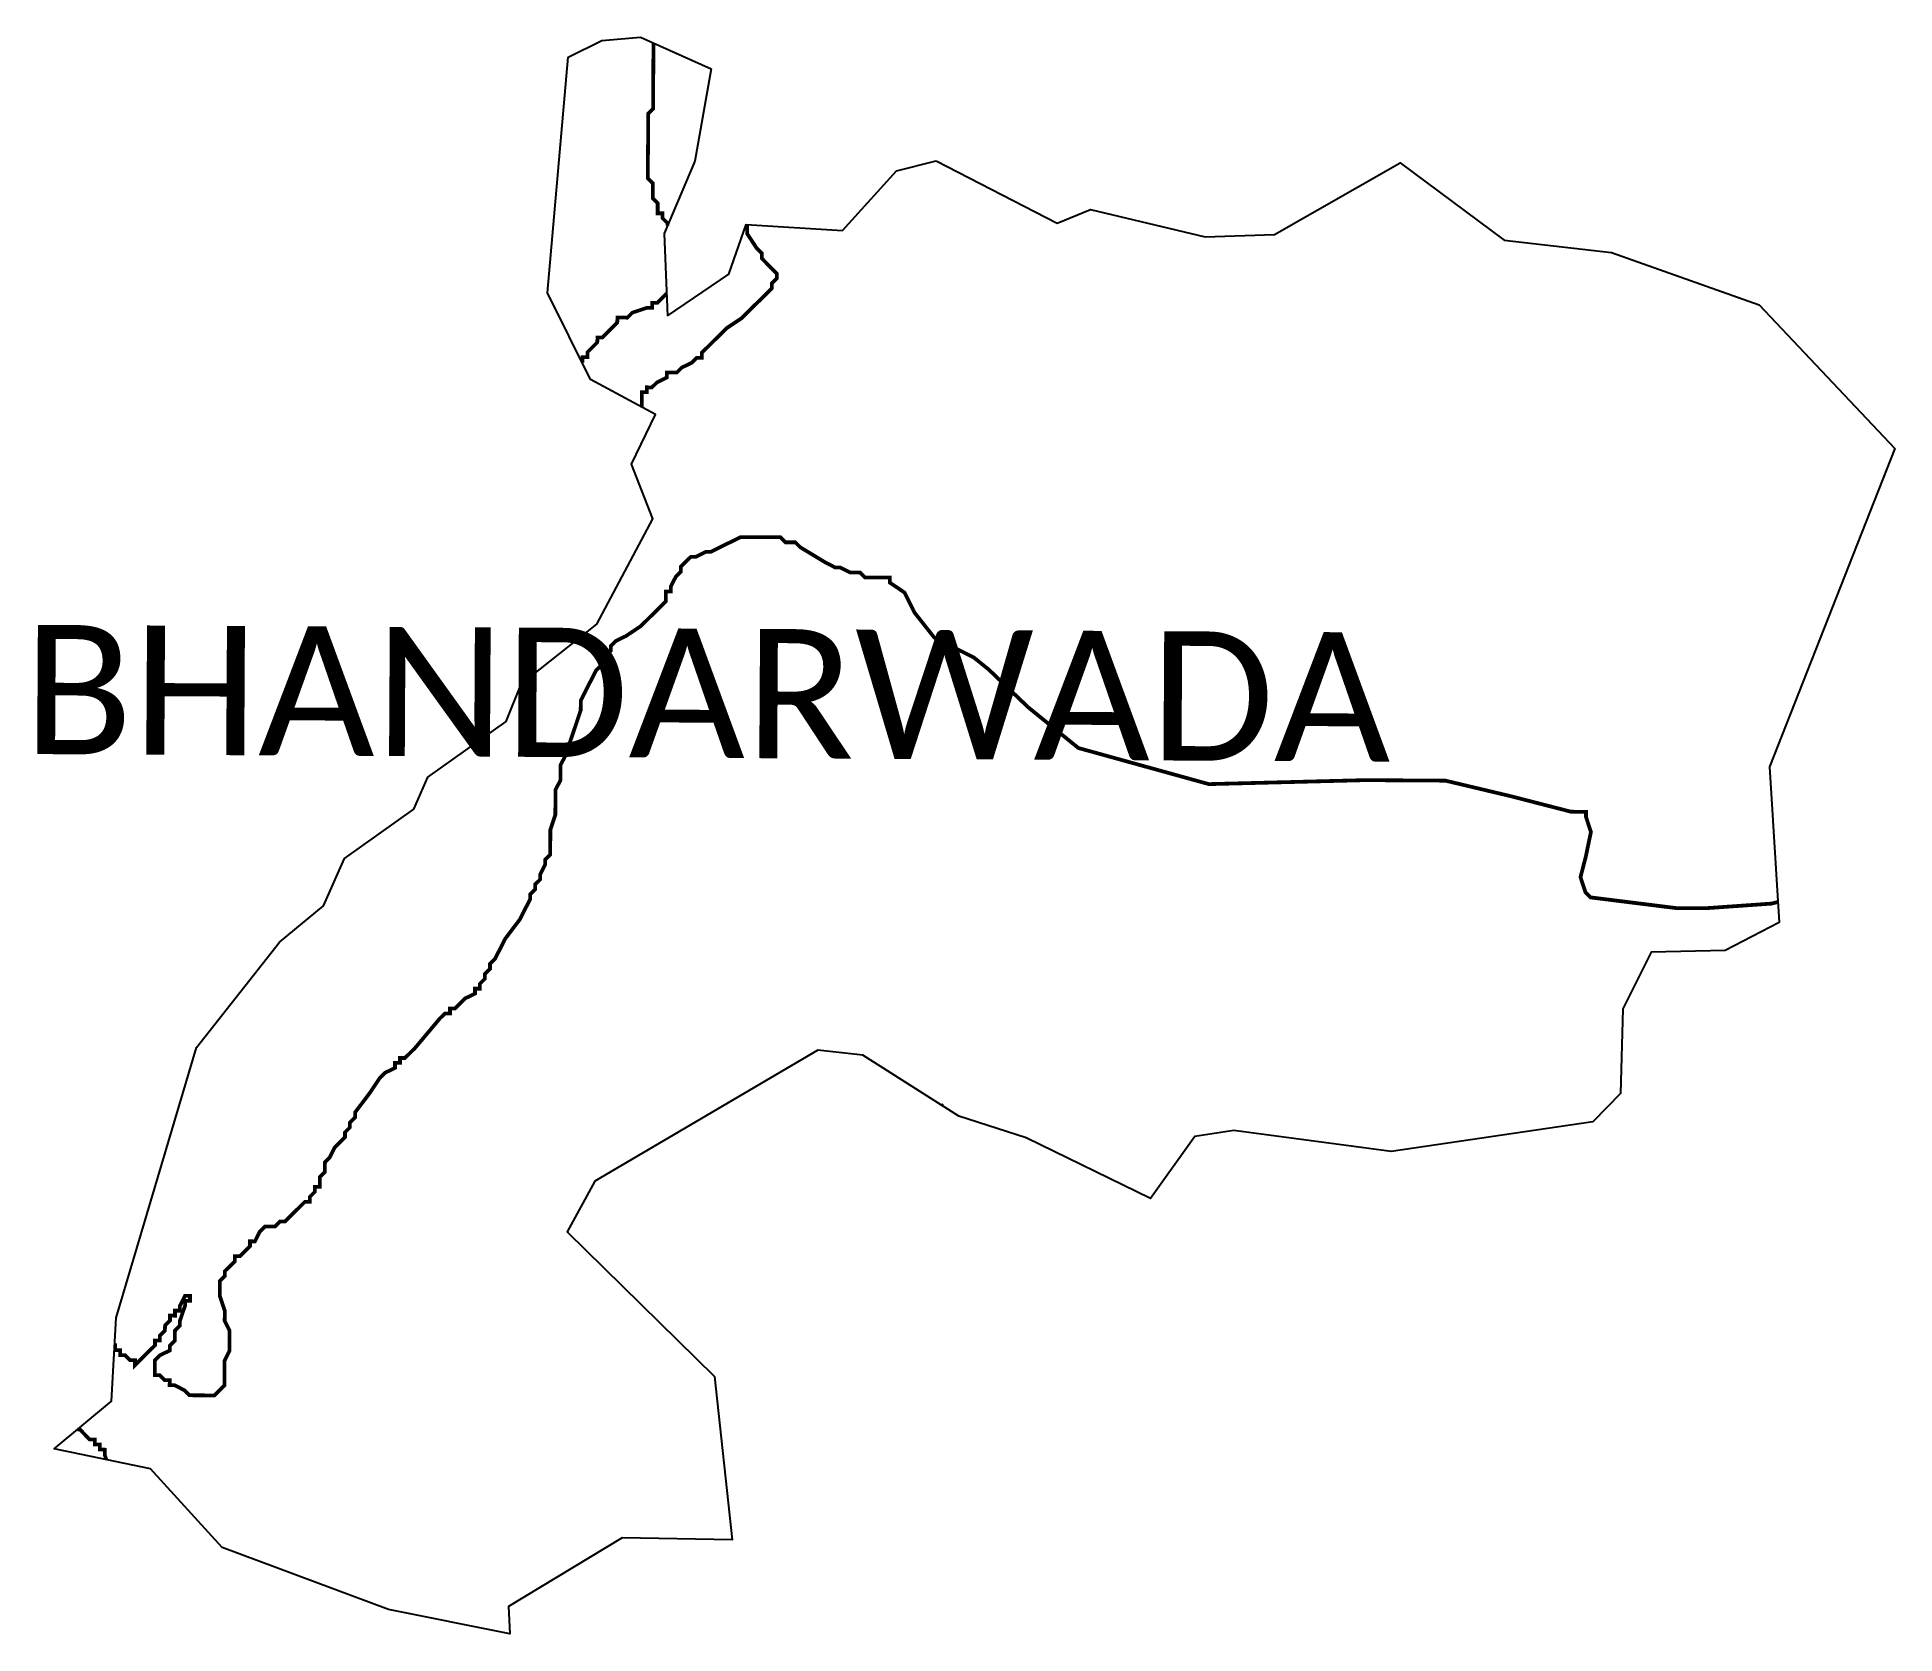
# Model space of a CAD drawing. Header units: metres. Extents: x 313115 to 314611, y 1902165 to 1903450.
import ezdxf

# ---------------------------------------------------------------- set-up
doc = ezdxf.new("R2010")
doc.units = ezdxf.units.M
for name, color, linetype in [('HAZARDS LINE', 1, 'Continuous'), ('village', 3, 'Continuous'), ('VILLAGE NAME', 250, 'Continuous')]:
    doc.layers.add(name, color=color, linetype=linetype)
doc.styles.get("Standard").update_dxf_attribs({"font": 'simplex.shx'})

msp = doc.modelspace()

# ---------------------------------------------------------------- linework, layer by layer
at = {"color": 3, "true_color": 0x00ff00, "flags": 128}
msp.add_lwpolyline([(313807.3, 1903342.9), (313839.3, 1903351)], dxfattribs=at)
at = {"layer": 'HAZARDS LINE', "lineweight": 18, "const_width": 3}
for points in [[(313611.6, 1903445.7), (313611.4, 1903392.8), (313607.4, 1903388.8), (313607.1, 1903336.7), (313611.1, 1903332.7), (313611.1, 1903320.7), (313615, 1903316.7), (313615, 1903308.6), (313619, 1903308.6), (313619, 1903304.6), (313623, 1903300.6), (313623, 1903298.8)], [(313622.2, 1903244), (313614.7, 1903236.5), (313610.7, 1903236.6), (313610.6, 1903232.5), (313606.6, 1903232.6), (313594.6, 1903228.6), (313590.6, 1903224.6), (313582.6, 1903224.7), (313582.5, 1903220.7), (313578.5, 1903216.7), (313570.5, 1903208.7), (313566.5, 1903208.7), (313566.4, 1903204.7), (313562.4, 1903200.7), (313558.4, 1903196.7), (313558.4, 1903192.7), (313554.4, 1903192.7), (313554.4, 1903188.3)]]:
    msp.add_lwpolyline(points, dxfattribs=at)
at = {"layer": 'HAZARDS LINE', "lineweight": 18}
for points in [[(313602.3, 1903152.5, 3, 3, 0), (313602.3, 1903164.5, 3, 3, 0), (313606.3, 1903164.5, 3, 3, 0), (313606.3, 1903168.5, 3, 3, 0), (313610.3, 1903168.4, 3, 3, 0), (313614.4, 1903172.4, 3, 3, 0), (313622.4, 1903176.4, 3, 3, 0), (313622.4, 1903180.4, 3, 3, 0), (313630.4, 1903180.4, 3, 3, 0), (313634.4, 1903184.4, 3, 3, 0), (313642.5, 1903188.3, 3, 3, 0), (313646.5, 1903192.3, 3, 3, 0), (313650.5, 1903192.3, 3, 3, 0), (313650.5, 1903196.3, 3, 3, 0), (313654.6, 1903200.3, 3, 3, 0), (313658.6, 1903204.3, 3, 3, 0), (313670.7, 1903216.2, 3, 3, 0), (313682.7, 1903224.2, 3, 3, 0), (313686.7, 1903228.2, 3, 3, 0), (313694.8, 1903236.2, 3, 3, 0), (313698.8, 1903240.1, 3, 3, 0), (313702.8, 1903244.1, 3, 3, 0), (313706.9, 1903248.1, 3, 3, 0), (313706.9, 1903252.1, 3, 3, 0), (313710.9, 1903256.1, 3, 3, 0), (313710.9, 1903260.1, 3, 3, 0), (313706.9, 1903264.1, 3, 3, 0), (313702.9, 1903268.2, 3, 3, 0), (313699, 1903272.2, 3, 3, 0), (313699, 1903276.2, 3, 3, 0), (313695, 1903280.2, 3, 3, 0), (313687, 1903292.3, 3, 3, 0), (313687.1, 1903299.7, 3, 3, 0)], [(314517.1, 1902754.1, 3.04, 3.04, 0), (314512.1, 1902752.8, 3.04, 3.04, 0), (314459.4, 1902749.1, 3.04, 3.04, 0), (314435.1, 1902749.2, 3.04, 3.04, 0), (314366.2, 1902757.8, 3.04, 3.04, 0), (314362.2, 1902761.9, 3.04, 3.04, 0), (314358.2, 1902774.1, 3.04, 3.04, 0), (314362.4, 1902790.3, 3.04, 3.04, 0), (314366.6, 1902810.5, 3.04, 3.04, 0), (314362.6, 1902822.7, 3.04, 3.04, 0), (314362.7, 1902826.7, 3.04, 3.04, 0), (314350.5, 1902826.8, 3.04, 3.04, 0), (314302, 1902839.3, 3.04, 3.04, 0), (314249.4, 1902851.8, 3.04, 3.04, 0), (314184.6, 1902852.2, 3.04, 3.04, 0), (314058.9, 1902849, 3.04, 3.04, 0), (313953.8, 1902878.1, 3.04, 3.04, 0), (313913.5, 1902910.8, 3.04, 3.04, 0), (313881.7, 1902941.2, 3, 3, 0), (313869.7, 1902950.9, 3, 3, 0), (313837.7, 1902967.1, 3, 3, 0), (313821.8, 1902987.2, 3, 3, 0), (313813.9, 1903003.2, 3, 3, 0), (313801.9, 1903011.3, 3, 3, 0), (313801.9, 1903015.3, 3, 3, 0), (313781.9, 1903015.4, 3, 3, 0), (313777.9, 1903019.4, 3, 3, 0), (313769.9, 1903019.5, 3, 3, 0), (313761.9, 1903023.5, 3, 3, 0), (313757.9, 1903023.5, 3, 3, 0), (313749.9, 1903027.6, 3, 3, 0), (313729.9, 1903039.7, 3, 3, 0), (313725.9, 1903043.7, 3, 3, 0), (313717.9, 1903043.7, 3, 3, 0), (313713.9, 1903047.8, 3, 3, 0), (313681.9, 1903047.9, 3, 3, 0), (313673.9, 1903044, 3, 3, 0), (313657.8, 1903036, 3, 3, 0), (313653.8, 1903036, 3, 3, 0), (313645.8, 1903032.1, 3, 3, 0), (313641.8, 1903032.1, 3, 3, 0), (313633.7, 1903024.1, 3, 3, 0), (313633.7, 1903020.1, 3, 3, 0), (313629.7, 1903016.1, 3, 3, 0), (313625.6, 1903008.1, 3, 3, 0), (313625.6, 1903004.1, 3, 3, 0), (313621.6, 1903004.1, 3, 3, 0), (313621.6, 1902996.1, 3, 3, 0), (313613.5, 1902988.1, 3, 3, 0), (313609.5, 1902984.2, 3, 3, 0), (313601.4, 1902976.2, 3, 3, 0), (313589.4, 1902968.2, 3, 3, 0), (313581.3, 1902964.3, 3, 3, 0), (313577.3, 1902960.3, 3, 3, 0), (313577.3, 1902956.3, 3, 3, 0), (313573.3, 1902952.3, 3, 3, 0), (313569.2, 1902944.3, 3, 3, 0), (313565.2, 1902940.3, 3, 3, 0), (313561.2, 1902932.3, 3, 3, 0), (313553.1, 1902916.3, 3, 3, 0), (313553, 1902908.3, 3, 3, 0), (313544.9, 1902884.3, 3, 3, 0), (313540.9, 1902872.3, 3, 3, 0), (313536.8, 1902864.3, 3, 3, 0), (313536.8, 1902852.3, 3, 3, 0), (313532.7, 1902844.3, 3, 3, 0), (313532.6, 1902824.3, 3, 3, 0), (313528.6, 1902812.3, 3, 3, 0), (313528.5, 1902792.2, 3, 3, 0), (313524.4, 1902788.2, 3, 3, 0), (313524.4, 1902784.2, 3, 3, 0), (313520.4, 1902776.2, 3, 3, 0), (313520.4, 1902772.2, 3, 3, 0), (313516.3, 1902768.2, 3, 3, 0), (313516.3, 1902764.2, 3, 3, 0), (313512.3, 1902760.3, 3, 3, 0), (313512.3, 1902756.2, 3, 3, 0), (313508.2, 1902748.3, 3, 3, 0), (313504.2, 1902740.3, 3, 3, 0), (313492.1, 1902724.3, 3, 3, 0), (313488.1, 1902716.3, 3, 3, 0), (313484, 1902708.3, 3, 3, 0), (313480, 1902704.3, 3, 3, 0), (313480, 1902700.3, 3, 3, 0), (313475.9, 1902696.3, 3, 3, 0), (313475.9, 1902692.3, 3, 3, 0), (313471.9, 1902688.3, 3, 3, 0), (313471.9, 1902684.3, 3, 3, 0), (313467.9, 1902684.3, 3, 3, 0), (313467.9, 1902680.3, 3, 3, 0), (313459.8, 1902676.4, 3, 3, 0), (313451.8, 1902668.4, 3, 3, 0), (313447.8, 1902668.4, 3, 3, 0), (313447.8, 1902664.4, 3, 3, 0), (313443.8, 1902664.4, 3, 3, 0), (313439.7, 1902660.4, 3, 3, 0), (313419.6, 1902636.5, 3, 3, 0), (313411.5, 1902628.5, 3, 3, 0), (313407.5, 1902628.5, 3, 3, 0), (313407.5, 1902624.5, 3, 3, 0), (313403.5, 1902624.5, 3, 3, 0), (313403.5, 1902620.5, 3, 3, 0), (313395.5, 1902616.6, 3, 3, 0), (313391.4, 1902612.6, 3, 3, 0), (313383.4, 1902600.6, 3, 3, 0), (313371.3, 1902584.6, 3, 3, 0), (313371.3, 1902580.6, 3, 3, 0), (313367.2, 1902576.6, 3, 3, 0), (313367.2, 1902572.6, 3, 3, 0), (313363.2, 1902568.6, 3, 3, 0), (313363.2, 1902564.6, 3, 3, 0), (313359.1, 1902560.7, 3, 3, 0), (313355.1, 1902556.7, 3, 3, 0), (313351.1, 1902548.7, 3, 3, 0), (313347.1, 1902544.7, 3, 3, 0), (313347, 1902536.7, 3, 3, 0), (313343, 1902532.7, 3, 3, 0), (313343, 1902524.7, 3, 3, 0), (313339, 1902524.7, 3, 3, 0), (313338.9, 1902520.7, 3, 3, 0), (313334.9, 1902516.7, 3, 3, 0), (313334.9, 1902512.7, 3, 3, 0), (313330.9, 1902512.7, 3, 3, 0), (313326.9, 1902508.7, 3, 3, 0), (313318.8, 1902500.7, 3, 3, 0), (313314.8, 1902496.8, 3, 3, 0), (313310.8, 1902496.8, 3, 3, 0), (313306.8, 1902492.8, 3, 3, 0), (313298.7, 1902492.8, 3, 3, 0), (313294.7, 1902488.8, 3, 3, 0), (313290.7, 1902480.8, 3, 3, 0), (313286.7, 1902480.9, 3, 3, 0), (313286.7, 1902476.9, 3, 3, 0), (313278.6, 1902468.9, 3, 3, 0), (313274.6, 1902468.9, 3, 3, 0), (313274.6, 1902464.9, 3, 3, 0), (313270.6, 1902460.9, 3, 3, 0), (313266.5, 1902456.9, 3, 3, 0), (313266.5, 1902452.9, 3, 3, 0), (313262.5, 1902448.9, 3, 3, 0), (313262.4, 1902436.9, 3, 3, 0), (313266.4, 1902424.9, 3, 3, 0), (313266.3, 1902416.9, 3, 3, 0), (313270.3, 1902408.8, 3, 3, 0), (313270.2, 1902392.8, 3, 3, 0), (313266.2, 1902384.8, 3, 3, 0), (313266.1, 1902364.8, 3, 3, 0), (313258.1, 1902356.8, 3, 3, 0), (313238, 1902356.9, 3, 3, 0), (313234, 1902360.9, 3, 3, 0), (313226, 1902365, 3, 3, 0), (313222, 1902365, 3, 3, 0), (313222.1, 1902369, 3, 3, 0), (313218.1, 1902369, 3, 3, 0), (313214.1, 1902373, 3, 3, 0), (313210.1, 1902373, 3, 3, 0), (313210.1, 1902385.1, 3, 3, 0), (313214.1, 1902389.1, 3, 3, 0), (313222.2, 1902393, 3, 3, 0), (313222.2, 1902397, 3, 3, 0), (313226.2, 1902401, 3, 3, 0), (313226.3, 1902409, 3, 3, 0), (313230.3, 1902413, 3, 3, 0), (313230.3, 1902417, 3, 3, 0), (313234.4, 1902429, 3, 3, 0), (313234.4, 1902433, 3, 3, 0), (313238.4, 1902433, 3, 3, 0), (313238.4, 1902437, 3, 3, 0), (313234.4, 1902437, 3, 3, 0), (313230.3, 1902429, 3, 3, 0), (313230.3, 1902425, 3, 3, 0), (313226.3, 1902425.1, 3, 3, 0), (313226.3, 1902421, 3, 3, 0), (313222.3, 1902421.1, 3, 3, 0), (313222.3, 1902417.1, 3, 3, 0), (313218.3, 1902413.1, 3, 3, 0), (313218.2, 1902409.1, 3, 3, 0), (313214.2, 1902405.1, 3, 3, 0), (313214.2, 1902401.1, 3, 3, 0), (313210.2, 1902401.1, 3, 3, 0), (313210.2, 1902397.1, 3, 3, 0), (313206.1, 1902393.1, 3, 3, 0), (313198.1, 1902385.1, 3, 3, 0), (313194.1, 1902381.1, 3, 3, 0), (313194.1, 1902385.1, 3, 3, 0), (313190.1, 1902385.2, 3, 3, 0), (313186.1, 1902389.2, 3, 3, 0), (313182.1, 1902389.2, 3, 3, 0), (313182.1, 1902393.2, 3, 3, 0), (313178.1, 1902393.2, 3, 3, 0), (313178.1, 1902397.2, 3, 3, 0), (313177.7, 1902397.2, 3, 3, 0)], [(313843.7, 1902590.4, 3, 3, 0), (313844, 1902590.4, 3, 3, 0), (313844.5, 1902590, 3, 3, 0)], [(313147.6, 1902329.3, 3, 3, 0), (313149.8, 1902329.3, 3, 3, 0), (313153.8, 1902325.2, 3, 3, 0), (313157.7, 1902321.2, 3, 3, 0), (313161.7, 1902321.2, 3, 3, 0), (313161.7, 1902317.2, 3, 3, 0), (313165.7, 1902317.2, 3, 3, 0), (313165.7, 1902313.2, 3, 3, 0), (313169.7, 1902313.1, 3, 3, 0), (313169.7, 1902309.1, 3, 3, 0), (313171, 1902305.1, 3, 3, 0)]]:
    msp.add_lwpolyline(points, format="xyseb", dxfattribs=at)
at = {"layer": 'village', "color": 3, "true_color": 0x00ff00}
for points in [[(313839.3, 1903351, 0), (313936.7, 1903300.7, 0), (313963.5, 1903311.8, 0), (314056, 1903289.8, 0), (314111.7, 1903291.6, 0), (314213.1, 1903349.2, 0), (314296.7, 1903287, 0), (314383.3, 1903277.1, 0), (314502.2, 1903235, 0), (314611.4, 1903119.2, 0), (314510.5, 1902863, 0), (314518.1, 1902737.5, 0), (314474.7, 1902715, 0), (314415.1, 1902713.7, 0), (314392.2, 1902668, 0), (314390.5, 1902600, 0), (314368.1, 1902577.2, 0), (314205.7, 1902553.2, 0), (314079, 1902570.1, 0), (314047.5, 1902565.3, 0), (314011.8, 1902515.3, 0), (313911.9, 1902564.1, 0), (313857.6, 1902581.6, 0), (313780.3, 1902630.7, 0), (313744.1, 1902634.8, 0), (313564.4, 1902529.3, 0), (313542.2, 1902488.4, 0), (313660.7, 1902372, 0), (313675.1, 1902240.4, 0), (313586.4, 1902242.1, 0), (313495, 1902186.7, 0), (313495.9, 1902164.8, 0), (313398.3, 1902184.5, 0), (313264.4, 1902234.4, 0), (313206.7, 1902297.6, 0), (313129, 1902313.8, 0), (313175.3, 1902352.2, 0), (313178.9, 1902419.2, 0), (313243.7, 1902637, 0), (313310.4, 1902721.7, 0), (313346, 1902751.1, 0), (313362.8, 1902789.1, 0), (313418.7, 1902828.8, 0), (313429.9, 1902854.6, 0), (313492.9, 1902899.5, 0), (313505.1, 1902929.6, 0), (313566, 1902977.7, 0), (313611, 1903062.6, 0), (313593.9, 1903106.7, 0), (313613.4, 1903146.5, 0), (313561, 1903174.9, 0), (313526.3, 1903244.5, 0), (313542.9, 1903434.4, 0), (313570.1, 1903447.8, 0), (313601.2, 1903450.4, 0), (313658, 1903424.9, 0), (313645, 1903350.7, 0), (313620.2, 1903292.3, 0), (313623, 1903226.1, 0)], [(313623, 1903226.1, 0), (313672.4, 1903259.5, 0), (313686.4, 1903299.7, 0), (313763.8, 1903294.7, 0), (313807.3, 1903342.9, 0)]]:
    msp.add_polyline3d(points, dxfattribs=at)

# ---------------------------------------------------------------- texts
at = {"layer": 'VILLAGE NAME', "insert": (313104.5, 1902977.3), "char_height": 104.042, "attachment_point": 1, "rotation": 359.6762}
msp.add_mtext_dynamic_manual_height_columns('{\\fCalibri|b0|i0|c0|p34;BHANDARWADA}', width=1397.376, gutter_width=520.2, heights=[0], dxfattribs=at)

doc.saveas('drawing.dxf')
